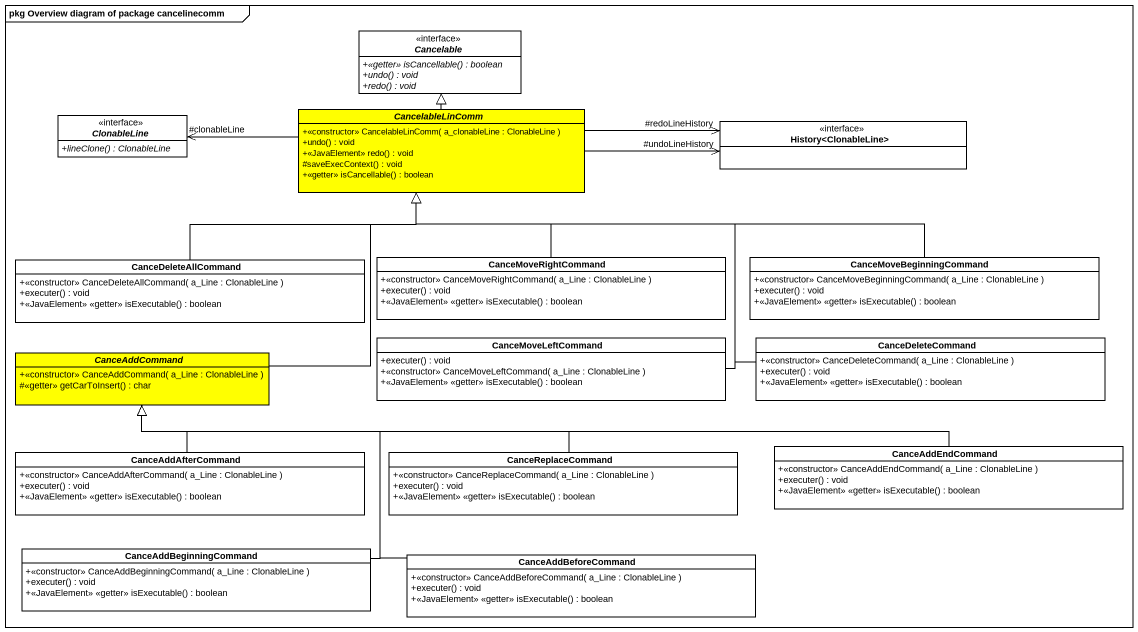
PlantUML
@startuml
mainframe pkg Overview diagram of package cancelinecomm
hide circle
hide empty members
skinparam classAttributeIconSize 0
interface Cancelable {
  {abstract} +<<getter>> isCancellable() : boolean
  {abstract} +undo() : void
  {abstract} +redo() : void
}
abstract class CancelableLinComm #FFFF00 {
  +<<constructor>> CancelableLinComm( a_clonableLine : ClonableLine )
  +undo() : void
  +<<JavaElement>> redo() : void
  #saveExecContext() : void
  +<<getter>> isCancellable() : boolean
}
interface ClonableLine {
  {abstract} +lineClone() : ClonableLine
}
interface "History<ClonableLine>" as History_ClonableLine
class CanceDeleteAllCommand {
  +<<constructor>> CanceDeleteAllCommand( a_Line : ClonableLine )
  +executer() : void
  +<<JavaElement>> <<getter>> isExecutable() : boolean
}
class CanceMoveRightCommand {
  +<<constructor>> CanceMoveRightCommand( a_Line : ClonableLine )
  +executer() : void
  +<<JavaElement>> <<getter>> isExecutable() : boolean
}
class CanceMoveBeginningCommand {
  +<<constructor>> CanceMoveBeginningCommand( a_Line : ClonableLine )
  +executer() : void
  +<<JavaElement>> <<getter>> isExecutable() : boolean
}
class CanceMoveLeftCommand {
  +executer() : void
  +<<constructor>> CanceMoveLeftCommand( a_Line : ClonableLine )
  +<<JavaElement>> <<getter>> isExecutable() : boolean
}
class CanceDeleteCommand {
  +<<constructor>> CanceDeleteCommand( a_Line : ClonableLine )
  +executer() : void
  +<<JavaElement>> <<getter>> isExecutable() : boolean
}
abstract class CanceAddCommand #FFFF00 {
  +<<constructor>> CanceAddCommand( a_Line : ClonableLine )
  #<<getter>> getCarToInsert() : char
}
class CanceAddAfterCommand {
  +<<constructor>> CanceAddAfterCommand( a_Line : ClonableLine )
  +executer() : void
  +<<JavaElement>> <<getter>> isExecutable() : boolean
}
class CanceReplaceCommand {
  +<<constructor>> CanceReplaceCommand( a_Line : ClonableLine )
  +executer() : void
  +<<JavaElement>> <<getter>> isExecutable() : boolean
}
class CanceAddEndCommand {
  +<<constructor>> CanceAddEndCommand( a_Line : ClonableLine )
  +executer() : void
  +<<JavaElement>> <<getter>> isExecutable() : boolean
}
class CanceAddBeginningCommand {
  +<<constructor>> CanceAddBeginningCommand( a_Line : ClonableLine )
  +executer() : void
  +<<JavaElement>> <<getter>> isExecutable() : boolean
}
class CanceAddBeforeCommand {
  +<<constructor>> CanceAddBeforeCommand( a_Line : ClonableLine )
  +executer() : void
  +<<JavaElement>> <<getter>> isExecutable() : boolean
}
CancelableLinComm .up.|> Cancelable
ClonableLine "#clonableLine" <-right- CancelableLinComm
History_ClonableLine "#redoLineHistory" <-left- CancelableLinComm
History_ClonableLine "#undoLineHistory" <-left- CancelableLinComm
CanceDeleteAllCommand -right-|> CancelableLinComm
CanceMoveRightCommand -up-|> CancelableLinComm
CanceMoveBeginningCommand -left-|> CancelableLinComm
CanceMoveLeftCommand -up-|> CancelableLinComm
CanceDeleteCommand -left-|> CancelableLinComm
CanceAddCommand -up-|> CancelableLinComm
CanceAddAfterCommand -up-|> CanceAddCommand
CanceReplaceCommand -left-|> CanceAddCommand
CanceAddEndCommand -left-|> CanceAddCommand
CanceAddBeginningCommand -up-|> CanceAddCommand
CanceAddBeforeCommand -left-|> CanceAddCommand
@enduml
